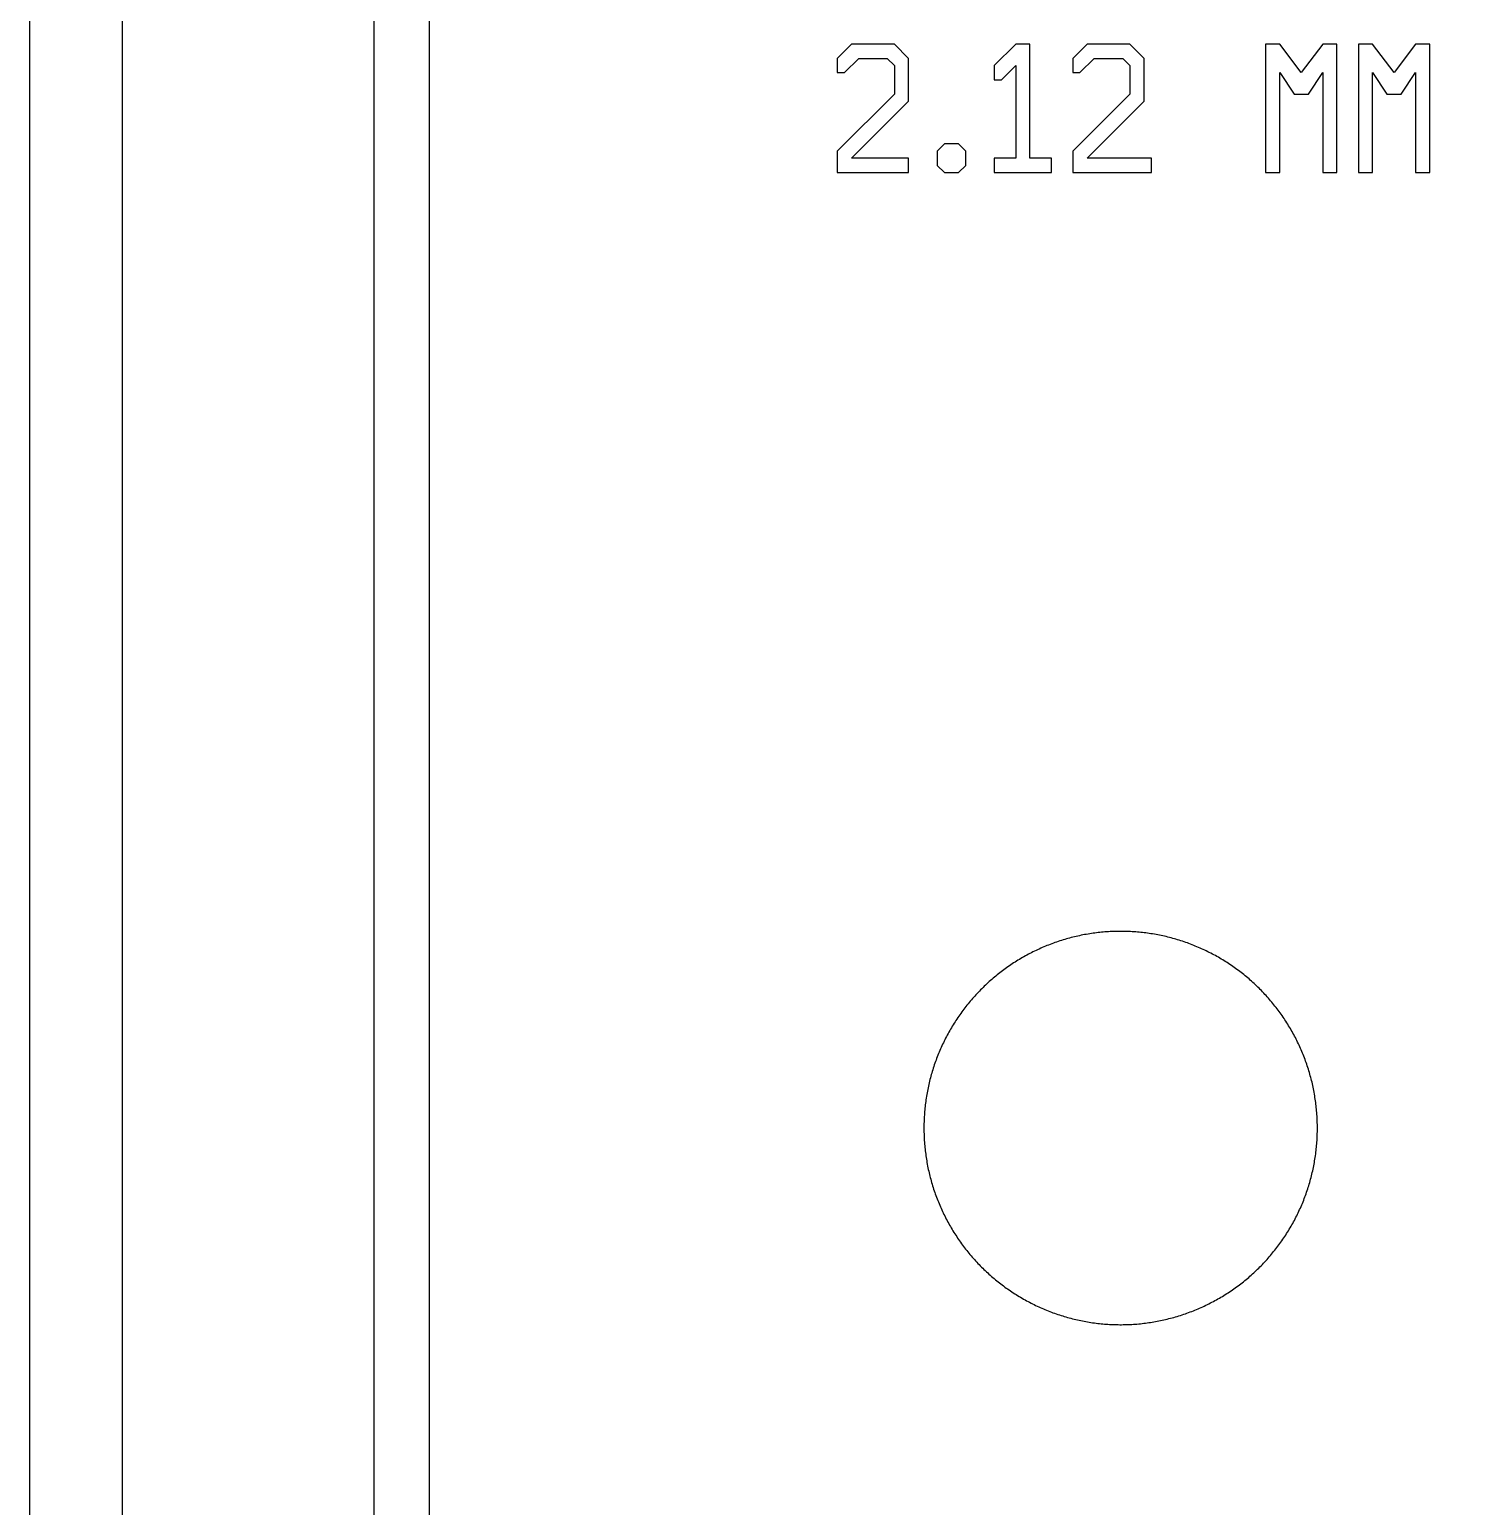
# Model space of a CAD drawing. Extents: x -1855 to 33145, y -17500 to 17500.
# Drawn here: x -1855 to 5903, y -9540 to -1580 of the extents above; entities that cross this region are included whole.
import ezdxf

# ---------------------------------------------------------------- set-up
doc = ezdxf.new("R2010")
doc.units = 0
doc.layers.add('Layer1', color=18, linetype='CONTINUOUS')

# ---------------------------------------------------------------- blocks, each defined once
blk = doc.blocks.new('cell1')
at = {"layer": 'Layer1'}
for points in [[(300, 14850), (0, 14850), (0, -14850), (300, -14850), (300, 14850)], [(5083.75, -7500), (5083.71, -7490.791), (5083.59, -7481.584), (5083.39, -7472.377), (5083.11, -7463.173), (5082.75, -7453.971), (5082.31, -7444.773), (5081.791, -7435.579), (5081.191, -7426.39), (5080.512, -7417.206), (5079.753, -7408.029), (5078.914, -7398.858), (5077.995, -7389.696), (5076.997, -7380.541), (5075.92, -7371.396), (5074.763, -7362.26), (5073.526, -7353.135), (5072.211, -7344.021), (5070.816, -7334.918), (5069.343, -7325.828), (5067.79, -7316.751), (5066.159, -7307.688), (5064.449, -7298.64), (5062.66, -7289.606), (5060.793, -7280.589), (5058.848, -7271.588), (5056.825, -7262.605), (5054.723, -7253.639), (5052.544, -7244.692), (5050.288, -7235.764), (5047.953, -7226.856), (5045.542, -7217.969), (5043.053, -7209.103), (5040.487, -7200.259), (5037.845, -7191.437), (5035.126, -7182.639), (5032.331, -7173.865), (5029.46, -7165.115), (5026.513, -7156.391), (5023.49, -7147.693), (5020.391, -7139.021), (5017.218, -7130.376), (5013.969, -7121.76), (5010.646, -7113.171), (5007.248, -7104.613), (5003.776, -7096.083), (5000.23, -7087.585), (4996.611, -7079.117), (4992.918, -7070.682), (4989.151, -7062.278), (4985.312, -7053.908), (4981.401, -7045.572), (4977.417, -7037.269), (4973.361, -7029.002), (4969.233, -7020.77), (4965.034, -7012.574), (4960.764, -7004.416), (4956.424, -6996.294), (4952.013, -6988.211), (4947.532, -6980.166), (4942.981, -6972.16), (4938.361, -6964.195), (4933.671, -6956.269), (4928.913, -6948.385), (4924.087, -6940.542), (4919.193, -6932.742), (4914.231, -6924.984), (4909.202, -6917.27), (4904.107, -6909.6), (4898.944, -6901.974), (4893.716, -6894.394), (4888.422, -6886.859), (4883.063, -6879.37), (4877.639, -6871.928), (4872.15, -6864.534), (4866.598, -6857.188), (4860.982, -6849.89), (4855.302, -6842.641), (4849.56, -6835.442), (4843.756, -6828.293), (4837.89, -6821.195), (4831.962, -6814.147), (4825.973, -6807.152), (4819.924, -6800.209), (4813.814, -6793.319), (4807.645, -6786.482), (4801.417, -6779.699), (4795.13, -6772.97), (4788.785, -6766.296), (4782.383, -6759.678), (4775.923, -6753.115), (4769.406, -6746.609), (4762.833, -6740.16), (4756.204, -6733.768), (4749.52, -6727.434), (4742.781, -6721.158), (4735.987, -6714.941), (4729.14, -6708.783), (4722.24, -6702.685), (4715.287, -6696.647), (4708.282, -6690.67), (4701.225, -6684.753), (4694.118, -6678.899), (4686.959, -6673.106), (4679.751, -6667.376), (4672.493, -6661.708), (4665.186, -6656.104), (4657.83, -6650.563), (4650.427, -6645.087), (4642.976, -6639.675), (4635.479, -6634.328), (4627.935, -6629.047), (4620.346, -6623.831), (4612.712, -6618.681), (4605.034, -6613.598), (4597.311, -6608.581), (4589.546, -6603.632), (4581.737, -6598.751), (4573.887, -6593.937), (4565.995, -6589.192), (4558.062, -6584.516), (4550.088, -6579.909), (4542.075, -6575.371), (4534.023, -6570.903), (4525.933, -6566.505), (4517.804, -6562.178), (4509.638, -6557.921), (4501.436, -6553.736), (4493.197, -6549.622), (4484.923, -6545.579), (4476.615, -6541.609), (4468.272, -6537.711), (4459.895, -6533.885), (4451.486, -6530.133), (4443.044, -6526.454), (4434.571, -6522.848), (4426.066, -6519.316), (4417.531, -6515.858), (4408.967, -6512.474), (4400.374, -6509.165), (4391.752, -6505.93), (4383.102, -6502.771), (4374.425, -6499.687), (4365.722, -6496.678), (4356.993, -6493.745), (4348.238, -6490.888), (4339.46, -6488.107), (4330.657, -6485.403), (4321.831, -6482.775), (4312.983, -6480.223), (4304.113, -6477.749), (4295.222, -6475.352), (4286.31, -6473.033), (4277.379, -6470.79), (4268.428, -6468.626), (4259.459, -6466.539), (4250.472, -6464.53), (4241.468, -6462.6), (4232.447, -6460.748), (4223.411, -6458.974), (4214.36, -6457.279), (4205.294, -6455.662), (4196.215, -6454.124), (4187.122, -6452.666), (4178.018, -6451.286), (4168.901, -6449.985), (4159.774, -6448.764), (4150.636, -6447.622), (4141.489, -6446.559), (4132.333, -6445.576), (4123.169, -6444.673), (4113.997, -6443.849), (4104.819, -6443.105), (4095.634, -6442.44), (4086.444, -6441.856), (4077.249, -6441.351), (4068.05, -6440.926), (4058.848, -6440.581), (4049.643, -6440.316), (4040.436, -6440.131), (4031.228, -6440.026), (4022.02, -6440.001), (4012.811, -6440.056), (4003.603, -6440.191), (3994.397, -6440.406), (3985.193, -6440.701), (3975.992, -6441.076), (3966.795, -6441.531), (3957.602, -6442.066), (3948.414, -6442.681), (3939.231, -6443.375), (3930.055, -6444.149), (3920.886, -6445.003), (3911.725, -6445.936), (3902.572, -6446.949), (3893.428, -6448.042), (3884.295, -6449.214), (3875.171, -6450.465), (3866.059, -6451.795), (3856.959, -6453.205), (3847.872, -6454.693), (3838.797, -6456.26), (3829.737, -6457.906), (3820.691, -6459.631), (3811.661, -6461.435), (3802.646, -6463.316), (3793.649, -6465.276), (3784.668, -6467.314), (3775.706, -6469.43), (3766.763, -6471.624), (3757.838, -6473.895), (3748.934, -6476.244), (3740.051, -6478.67), (3731.189, -6481.173), (3722.349, -6483.753), (3713.532, -6486.41), (3704.738, -6489.143), (3695.969, -6491.953), (3687.224, -6494.838), (3678.504, -6497.8), (3669.811, -6500.837), (3661.144, -6503.949), (3652.505, -6507.137), (3643.894, -6510.4), (3635.311, -6513.737), (3626.758, -6517.149), (3618.234, -6520.634), (3609.741, -6524.194), (3601.28, -6527.828), (3592.85, -6531.535), (3584.453, -6535.314), (3576.089, -6539.167), (3567.759, -6543.092), (3559.463, -6547.09), (3551.202, -6551.159), (3542.977, -6555.3), (3534.789, -6559.513), (3526.637, -6563.796), (3518.522, -6568.15), (3510.446, -6572.574), (3502.409, -6577.068), (3494.41, -6581.632), (3486.452, -6586.265), (3478.535, -6590.967), (3470.658, -6595.738), (3462.823, -6600.577), (3455.031, -6605.484), (3447.281, -6610.459), (3439.575, -6615.5), (3431.913, -6620.608), (3424.296, -6625.783), (3416.724, -6631.024), (3409.198, -6636.33), (3401.718, -6641.701), (3394.285, -6647.138), (3386.9, -6652.638), (3379.563, -6658.203), (3372.274, -6663.831), (3365.035, -6669.522), (3357.845, -6675.276), (3350.705, -6681.092), (3343.616, -6686.97), (3336.579, -6692.909), (3329.594, -6698.909), (3322.66, -6704.97), (3315.78, -6711.09), (3308.953, -6717.27), (3302.18, -6723.51), (3295.462, -6729.807), (3288.799, -6736.163), (3282.191, -6742.577), (3275.639, -6749.048), (3269.143, -6755.575), (3262.704, -6762.159), (3256.323, -6768.798), (3250, -6775.493), (3243.735, -6782.242), (3237.529, -6789.045), (3231.383, -6795.902), (3225.296, -6802.812), (3219.269, -6809.775), (3213.303, -6816.79), (3207.399, -6823.856), (3201.556, -6830.974), (3195.774, -6838.142), (3190.056, -6845.359), (3184.4, -6852.627), (3178.808, -6859.943), (3173.28, -6867.307), (3167.815, -6874.72), (3162.415, -6882.179), (3157.081, -6889.685), (3151.811, -6897.237), (3146.608, -6904.835), (3141.471, -6912.477), (3136.4, -6920.164), (3131.396, -6927.895), (3126.46, -6935.668), (3121.591, -6943.485), (3116.79, -6951.343), (3112.058, -6959.243), (3107.395, -6967.183), (3102.801, -6975.164), (3098.276, -6983.185), (3093.821, -6991.244), (3089.437, -6999.342), (3085.123, -7007.477), (3080.879, -7015.65), (3076.707, -7023.86), (3072.606, -7032.105), (3068.578, -7040.385), (3064.621, -7048.701), (3060.736, -7057.05), (3056.925, -7065.433), (3053.186, -7073.848), (3049.52, -7082.296), (3045.928, -7090.775), (3042.41, -7099.285), (3038.966, -7107.826), (3035.596, -7116.396), (3032.301, -7124.994), (3029.081, -7133.622), (3025.935, -7142.277), (3022.865, -7150.958), (3019.871, -7159.667), (3016.952, -7168.4), (3014.11, -7177.159), (3011.343, -7185.943), (3008.653, -7194.75), (3006.039, -7203.58), (3003.503, -7212.432), (3001.043, -7221.306), (2998.66, -7230.201), (2996.355, -7239.117), (2994.128, -7248.052), (2991.978, -7257.006), (2989.906, -7265.979), (2987.912, -7274.969), (2985.996, -7283.976), (2984.158, -7292.999), (2982.399, -7302.039), (2980.719, -7311.093), (2979.117, -7320.161), (2977.594, -7329.243), (2976.15, -7338.338), (2974.785, -7347.444), (2973.5, -7356.563), (2972.293, -7365.692), (2971.166, -7374.832), (2970.118, -7383.981), (2969.15, -7393.138), (2968.262, -7402.304), (2967.453, -7411.477), (2966.724, -7420.657), (2966.074, -7429.842), (2965.505, -7439.034), (2965.015, -7448.229), (2964.605, -7457.429), (2964.275, -7466.631), (2964.025, -7475.837), (2963.856, -7485.044), (2963.766, -7494.252), (2963.756, -7503.461), (2963.826, -7512.669), (2963.976, -7521.877), (2964.206, -7531.082), (2964.516, -7540.286), (2964.906, -7549.486), (2965.376, -7558.683), (2965.925, -7567.875), (2966.555, -7577.062), (2967.264, -7586.244), (2968.053, -7595.418), (2968.922, -7604.586), (2969.871, -7613.746), (2970.898, -7622.897), (2972.006, -7632.039), (2973.193, -7641.171), (2974.459, -7650.292), (2975.804, -7659.402), (2977.228, -7668.5), (2978.731, -7677.585), (2980.314, -7686.656), (2981.975, -7695.714), (2983.714, -7704.757), (2985.532, -7713.784), (2987.429, -7722.796), (2989.403, -7731.79), (2991.456, -7740.767), (2993.586, -7749.726), (2995.795, -7758.666), (2998.081, -7767.586), (3000.444, -7776.486), (3002.885, -7785.366), (3005.402, -7794.224), (3007.997, -7803.059), (3010.668, -7811.872), (3013.415, -7820.661), (3016.239, -7829.426), (3019.139, -7838.167), (3022.115, -7846.881), (3025.166, -7855.57), (3028.293, -7864.231), (3031.494, -7872.865), (3034.771, -7881.471), (3038.122, -7890.049), (3041.548, -7898.596), (3045.048, -7907.114), (3048.621, -7915.601), (3052.269, -7924.057), (3055.989, -7932.48), (3059.783, -7940.871), (3063.649, -7949.229), (3067.588, -7957.553), (3071.599, -7965.842), (3075.682, -7974.096), (3079.836, -7982.314), (3084.062, -7990.496), (3088.359, -7998.641), (3092.726, -8006.748), (3097.163, -8014.817), (3101.67, -8022.847), (3106.247, -8030.838), (3110.894, -8038.789), (3115.609, -8046.699), (3120.392, -8054.567), (3125.244, -8062.394), (3130.164, -8070.179), (3135.151, -8077.92), (3140.205, -8085.618), (3145.326, -8093.271), (3150.513, -8100.88), (3155.766, -8108.444), (3161.084, -8115.961), (3166.468, -8123.432), (3171.916, -8130.856), (3177.429, -8138.232), (3183.005, -8145.561), (3188.645, -8152.84), (3194.348, -8160.07), (3200.114, -8167.251), (3205.942, -8174.381), (3211.831, -8181.46), (3217.782, -8188.488), (3223.793, -8195.463), (3229.865, -8202.387), (3235.997, -8209.257), (3242.188, -8216.074), (3248.439, -8222.836), (3254.747, -8229.544), (3261.114, -8236.197), (3267.539, -8242.795), (3274.02, -8249.336), (3280.558, -8255.821), (3287.152, -8262.249), (3293.802, -8268.619), (3300.507, -8274.932), (3307.266, -8281.185), (3314.079, -8287.38), (3320.947, -8293.516), (3327.867, -8299.591), (3334.839, -8305.607), (3341.864, -8311.561), (3348.94, -8317.454), (3356.067, -8323.286), (3363.244, -8329.055), (3370.471, -8334.762), (3377.748, -8340.405), (3385.073, -8345.986), (3392.447, -8351.502), (3399.868, -8356.954), (3407.336, -8362.342), (3414.851, -8367.664), (3422.411, -8372.921), (3430.017, -8378.112), (3437.668, -8383.237), (3445.363, -8388.295), (3453.102, -8393.287), (3460.884, -8398.21), (3468.708, -8403.066), (3476.574, -8407.854), (3484.482, -8412.573), (3492.43, -8417.224), (3500.418, -8421.805), (3508.446, -8426.316), (3516.513, -8430.758), (3524.618, -8435.129), (3532.76, -8439.43), (3540.94, -8443.66), (3549.156, -8447.819), (3557.408, -8451.906), (3565.695, -8455.921), (3574.017, -8459.865), (3582.373, -8463.735), (3590.762, -8467.533), (3599.183, -8471.258), (3607.637, -8474.91), (3616.122, -8478.488), (3624.638, -8481.993), (3633.184, -8485.423), (3641.759, -8488.779), (3650.363, -8492.06), (3658.996, -8495.266), (3667.656, -8498.397), (3676.343, -8501.453), (3685.056, -8504.433), (3693.794, -8507.338), (3702.558, -8510.166), (3711.346, -8512.918), (3720.157, -8515.594), (3728.991, -8518.193), (3737.848, -8520.715), (3746.726, -8523.161), (3755.625, -8525.529), (3764.544, -8527.819), (3773.483, -8530.032), (3782.441, -8532.168), (3791.417, -8534.225), (3800.41, -8536.204), (3809.42, -8538.105), (3818.447, -8539.928), (3827.489, -8541.672), (3836.546, -8543.338), (3845.616, -8544.925), (3854.701, -8546.433), (3863.798, -8547.862), (3872.907, -8549.212), (3882.028, -8550.483), (3891.159, -8551.675), (3900.3, -8552.787), (3909.451, -8553.82), (3918.61, -8554.773), (3927.777, -8555.646), (3936.951, -8556.44), (3946.132, -8557.154), (3955.319, -8557.789), (3964.511, -8558.343), (3973.708, -8558.818), (3982.908, -8559.213), (3992.111, -8559.528), (4001.317, -8559.763), (4010.524, -8559.917), (4019.732, -8559.992), (4028.941, -8559.987), (4038.149, -8559.902), (4047.357, -8559.737), (4056.562, -8559.492), (4065.765, -8559.167), (4074.965, -8558.762), (4084.161, -8558.277), (4093.352, -8557.712), (4102.538, -8557.068), (4111.718, -8556.344), (4120.892, -8555.539), (4130.058, -8554.656), (4139.216, -8553.692), (4148.365, -8552.65), (4157.505, -8551.527), (4166.635, -8550.326), (4175.754, -8549.045), (4184.862, -8547.685), (4193.958, -8546.245), (4203.04, -8544.727), (4212.109, -8543.13), (4221.164, -8541.455), (4230.204, -8539.7), (4239.229, -8537.867), (4248.237, -8535.956), (4257.228, -8533.967), (4266.202, -8531.9), (4275.157, -8529.755), (4284.094, -8527.532), (4293.01, -8525.231), (4301.907, -8522.853), (4310.782, -8520.398), (4319.636, -8517.866), (4328.467, -8515.257), (4337.275, -8512.572), (4346.06, -8509.81), (4354.821, -8506.972), (4363.556, -8504.058), (4372.266, -8501.068), (4380.949, -8498.002), (4389.606, -8494.862), (4398.235, -8491.646), (4406.835, -8488.355), (4415.407, -8484.99), (4423.949, -8481.55), (4432.461, -8478.036), (4440.942, -8474.449), (4449.392, -8470.788), (4457.809, -8467.053), (4466.194, -8463.246), (4474.545, -8459.366), (4482.863, -8455.414), (4491.146, -8451.389), (4499.393, -8447.293), (4507.604, -8443.125), (4515.779, -8438.886), (4523.917, -8434.576), (4532.017, -8430.196), (4540.079, -8425.745), (4548.102, -8421.225), (4556.085, -8416.635), (4564.028, -8411.976), (4571.93, -8407.248), (4579.791, -8402.451), (4587.61, -8397.587), (4595.387, -8392.654), (4603.12, -8387.655), (4610.809, -8382.588), (4618.454, -8377.455), (4626.055, -8372.255), (4633.61, -8366.99), (4641.118, -8361.659), (4648.581, -8356.263), (4655.996, -8350.803), (4663.363, -8345.278), (4670.682, -8339.69), (4677.952, -8334.038), (4685.173, -8328.323), (4692.344, -8322.546), (4699.465, -8316.706), (4706.534, -8310.805), (4713.552, -8304.843), (4720.518, -8298.82), (4727.432, -8292.737), (4734.292, -8286.594), (4741.098, -8280.392), (4747.851, -8274.13), (4754.549, -8267.811), (4761.191, -8261.433), (4767.778, -8254.998), (4774.309, -8248.506), (4780.783, -8241.957), (4787.2, -8235.353), (4793.56, -8228.692), (4799.861, -8221.977), (4806.104, -8215.208), (4812.288, -8208.384), (4818.412, -8201.507), (4824.476, -8194.577), (4830.48, -8187.595), (4836.423, -8180.561), (4842.305, -8173.475), (4848.124, -8166.338), (4853.882, -8159.152), (4859.577, -8151.915), (4865.209, -8144.629), (4870.777, -8137.295), (4876.282, -8129.913), (4881.722, -8122.483), (4887.097, -8115.006), (4892.407, -8107.482), (4897.652, -8099.913), (4902.831, -8092.298), (4907.943, -8084.639), (4912.988, -8076.936), (4917.967, -8069.189), (4922.878, -8061.399), (4927.721, -8053.567), (4932.496, -8045.693), (4937.202, -8037.778), (4941.84, -8029.822), (4946.408, -8021.826), (4950.906, -8013.791), (4955.335, -8005.717), (4959.693, -7997.605), (4963.98, -7989.455), (4968.197, -7981.269), (4972.342, -7973.046), (4976.416, -7964.787), (4980.418, -7956.494), (4984.348, -7948.166), (4988.205, -7939.804), (4991.989, -7931.408), (4995.7, -7922.981), (4999.338, -7914.521), (5002.902, -7906.03), (5006.393, -7897.509), (5009.809, -7888.957), (5013.151, -7880.376), (5016.418, -7871.767), (5019.61, -7863.129), (5022.727, -7854.464), (5025.769, -7845.772), (5028.735, -7837.054), (5031.625, -7828.311), (5034.439, -7819.543), (5037.177, -7810.75), (5039.838, -7801.935), (5042.423, -7793.096), (5044.931, -7784.235), (5047.361, -7775.353), (5049.715, -7766.451), (5051.991, -7757.528), (5054.189, -7748.585), (5056.31, -7739.624), (5058.353, -7730.645), (5060.317, -7721.648), (5062.204, -7712.635), (5064.012, -7703.605), (5065.741, -7694.561), (5067.392, -7685.501), (5068.964, -7676.428), (5070.458, -7667.341), (5071.872, -7658.241), (5073.207, -7649.13), (5074.463, -7640.007), (5075.64, -7630.874), (5076.737, -7621.731), (5077.755, -7612.579), (5078.693, -7603.418), (5079.552, -7594.25), (5080.331, -7585.074), (5081.03, -7575.892), (5081.649, -7566.704), (5082.189, -7557.511), (5082.648, -7548.314), (5083.028, -7539.113), (5083.328, -7529.909), (5083.548, -7520.703), (5083.688, -7511.496), (5083.748, -7502.287), (5083.75, -7500)]]:
    blk.add_lwpolyline(points, close=True, dxfattribs=at)
blk = doc.blocks.new('80')
at = {"layer": 'Layer1'}
for points in [[(2467.846, -2057.769), (2467.846, -2173.154), (2852.462, -2173.154), (2852.462, -2096.231), (2544.769, -2096.231), (2852.462, -1788.538), (2852.462, -1557.769), (2775.539, -1480.846), (2544.769, -1480.846), (2467.846, -1557.769), (2467.846, -1634.692), (2506.308, -1634.692), (2583.231, -1557.769), (2737.077, -1557.769), (2775.539, -1596.231), (2775.539, -1750.077), (2467.846, -2057.769)], [(3314, -2096.231), (3314, -2173.154), (3621.693, -2173.154), (3621.693, -2096.231), (3506.308, -2096.231), (3506.308, -1480.846), (3429.385, -1480.846), (3314, -1596.231), (3314, -1673.154), (3352.462, -1673.154), (3429.385, -1596.231), (3429.385, -2096.231), (3314, -2096.231)], [(3737.077, -2057.769), (3737.077, -2173.154), (4160.154, -2173.154), (4160.154, -2096.231), (3814, -2096.231), (4121.693, -1788.538), (4121.693, -1557.769), (4044.769, -1480.846), (3814, -1480.846), (3737.077, -1557.769), (3737.077, -1634.692), (3775.539, -1634.692), (3852.462, -1557.769), (4006.308, -1557.769), (4044.769, -1596.231), (4044.769, -1750.077), (3737.077, -2057.769)], [(4852.462, -2173.154), (4852.462, -1634.692), (4929.385, -1750.077), (5006.308, -1750.077), (5083.231, -1634.692), (5083.231, -2173.154), (5160.154, -2173.154), (5160.154, -1480.846), (5083.231, -1480.846), (4967.846, -1634.692), (4852.462, -1480.846), (4775.539, -1480.846), (4775.539, -2173.154), (4852.462, -2173.154)], [(5352.462, -2173.154), (5352.462, -1634.692), (5429.385, -1750.077), (5506.308, -1750.077), (5583.231, -1634.692), (5583.231, -2173.154), (5660.154, -2173.154), (5660.154, -1480.846), (5583.231, -1480.846), (5467.846, -1634.692), (5352.462, -1480.846), (5275.539, -1480.846), (5275.539, -2173.154), (5352.462, -2173.154)], [(3006.308, -2134.692), (3044.769, -2173.154), (3121.693, -2173.154), (3160.154, -2134.692), (3160.154, -2057.769), (3121.693, -2019.308), (3044.769, -2019.308), (3006.308, -2057.769), (3006.308, -2134.692)]]:
    blk.add_lwpolyline(points, close=True, dxfattribs=at)

msp = doc.modelspace()

# ---------------------------------------------------------------- linework, layer by layer
at = {"layer": 'Layer1'}
for points in [[(33145, 17500), (-1355, 17500), (-1355, 17000), (32645, 17000), (32645, -17000), (-1355, -17000), (-1355, 17500), (-1855, 17500), (-1855, -17500), (33145, -17500), (33145, 17500)], [(-1855, -17500), (-1355, -17500), (-1355, 17000), (32645, 17000), (32645, -17000), (-1355, -17000), (-1355, -17500), (33145, -17500), (33145, 17500), (-1855, 17500), (-1855, -17500)], [(2804.539, -1657.846), (2573.769, -1657.846), (2496.846, -1734.769), (2496.846, -1811.692), (2535.308, -1811.692), (2612.231, -1734.769), (2766.077, -1734.769), (2804.539, -1773.231), (2804.539, -1927.077), (2496.846, -2234.769), (2496.846, -2350.154), (2881.462, -2350.154), (2881.462, -2273.231), (2573.769, -2273.231), (2881.462, -1965.538), (2881.462, -1734.769), (2804.539, -1657.846)], [(3535.308, -1657.846), (3458.385, -1657.846), (3343, -1773.231), (3343, -1850.154), (3381.462, -1850.154), (3458.385, -1773.231), (3458.385, -2273.231), (3343, -2273.231), (3343, -2350.154), (3650.693, -2350.154), (3650.693, -2273.231), (3535.308, -2273.231), (3535.308, -1657.846)], [(4073.769, -1657.846), (3843, -1657.846), (3766.077, -1734.769), (3766.077, -1811.692), (3804.539, -1811.692), (3881.462, -1734.769), (4035.308, -1734.769), (4073.769, -1773.231), (4073.769, -1927.077), (3766.077, -2234.769), (3766.077, -2350.154), (4189.154, -2350.154), (4189.154, -2273.231), (3843, -2273.231), (4150.693, -1965.538), (4150.693, -1734.769), (4073.769, -1657.846)], [(5189.154, -1657.846), (5112.231, -1657.846), (4996.846, -1811.692), (4881.462, -1657.846), (4804.539, -1657.846), (4804.539, -2350.154), (4881.462, -2350.154), (4881.462, -1811.692), (4958.385, -1927.077), (5035.308, -1927.077), (5112.231, -1811.692), (5112.231, -2350.154), (5189.154, -2350.154), (5189.154, -1657.846)], [(5689.154, -1657.846), (5612.231, -1657.846), (5496.846, -1811.692), (5381.462, -1657.846), (5304.539, -1657.846), (5304.539, -2350.154), (5381.462, -2350.154), (5381.462, -1811.692), (5458.385, -1927.077), (5535.308, -1927.077), (5612.231, -1811.692), (5612.231, -2350.154), (5689.154, -2350.154), (5689.154, -1657.846)], [(3150.693, -2196.308), (3073.769, -2196.308), (3035.308, -2234.769), (3035.308, -2311.692), (3073.769, -2350.154), (3150.693, -2350.154), (3189.154, -2311.692), (3189.154, -2234.769), (3150.693, -2196.308)], [(4022.02, -6440.001), (4012.811, -6440.056), (4003.603, -6440.191), (3994.397, -6440.406), (3985.193, -6440.701), (3975.992, -6441.076), (3966.795, -6441.531), (3957.602, -6442.066), (3948.414, -6442.681), (3939.231, -6443.375), (3930.055, -6444.149), (3920.886, -6445.003), (3911.725, -6445.936), (3902.572, -6446.949), (3893.428, -6448.042), (3884.295, -6449.214), (3875.171, -6450.465), (3866.059, -6451.795), (3856.959, -6453.205), (3847.872, -6454.693), (3838.797, -6456.26), (3829.737, -6457.906), (3820.691, -6459.631), (3811.661, -6461.435), (3802.646, -6463.316), (3793.649, -6465.276), (3784.668, -6467.314), (3775.706, -6469.43), (3766.763, -6471.624), (3757.838, -6473.895), (3748.934, -6476.244), (3740.051, -6478.67), (3731.189, -6481.173), (3722.349, -6483.753), (3713.532, -6486.41), (3704.738, -6489.143), (3695.969, -6491.953), (3687.224, -6494.838), (3678.504, -6497.8), (3669.811, -6500.837), (3661.144, -6503.949), (3652.505, -6507.137), (3643.894, -6510.4), (3635.311, -6513.737), (3626.758, -6517.149), (3618.234, -6520.634), (3609.741, -6524.194), (3601.28, -6527.828), (3592.85, -6531.535), (3584.453, -6535.314), (3576.089, -6539.167), (3567.759, -6543.092), (3559.463, -6547.09), (3551.202, -6551.159), (3542.977, -6555.3), (3534.789, -6559.513), (3526.637, -6563.796), (3518.522, -6568.15), (3510.446, -6572.574), (3502.409, -6577.068), (3494.41, -6581.632), (3486.452, -6586.265), (3478.535, -6590.967), (3470.658, -6595.738), (3462.823, -6600.577), (3455.031, -6605.484), (3447.281, -6610.459), (3439.575, -6615.5), (3431.913, -6620.608), (3424.296, -6625.783), (3416.724, -6631.024), (3409.198, -6636.33), (3401.718, -6641.701), (3394.285, -6647.138), (3386.9, -6652.638), (3379.563, -6658.203), (3372.274, -6663.831), (3365.035, -6669.522), (3357.845, -6675.276), (3350.705, -6681.092), (3343.616, -6686.97), (3336.579, -6692.909), (3329.594, -6698.909), (3322.66, -6704.97), (3315.78, -6711.09), (3308.953, -6717.27), (3302.18, -6723.51), (3295.462, -6729.807), (3288.799, -6736.163), (3282.191, -6742.577), (3275.639, -6749.048), (3269.143, -6755.575), (3262.704, -6762.159), (3256.323, -6768.798), (3250, -6775.493), (3243.735, -6782.242), (3237.529, -6789.045), (3231.383, -6795.902), (3225.296, -6802.812), (3219.269, -6809.775), (3213.303, -6816.79), (3207.399, -6823.856), (3201.556, -6830.974), (3195.774, -6838.142), (3190.056, -6845.359), (3184.4, -6852.627), (3178.808, -6859.943), (3173.28, -6867.307), (3167.815, -6874.72), (3162.415, -6882.179), (3157.081, -6889.685), (3151.811, -6897.237), (3146.608, -6904.835), (3141.471, -6912.477), (3136.4, -6920.164), (3131.396, -6927.895), (3126.46, -6935.668), (3121.591, -6943.485), (3116.79, -6951.343), (3112.058, -6959.243), (3107.395, -6967.183), (3102.801, -6975.164), (3098.276, -6983.185), (3093.821, -6991.244), (3089.437, -6999.342), (3085.123, -7007.477), (3080.879, -7015.65), (3076.707, -7023.86), (3072.606, -7032.105), (3068.578, -7040.385), (3064.621, -7048.701), (3060.736, -7057.05), (3056.925, -7065.433), (3053.186, -7073.848), (3049.52, -7082.296), (3045.928, -7090.775), (3042.41, -7099.285), (3038.966, -7107.826), (3035.596, -7116.396), (3032.301, -7124.994), (3029.081, -7133.622), (3025.935, -7142.277), (3022.865, -7150.958), (3019.871, -7159.667), (3016.952, -7168.4), (3014.11, -7177.159), (3011.343, -7185.943), (3008.653, -7194.75), (3006.039, -7203.58), (3003.503, -7212.432), (3001.043, -7221.306), (2998.66, -7230.201), (2996.355, -7239.117), (2994.128, -7248.052), (2991.978, -7257.006), (2989.906, -7265.979), (2987.912, -7274.969), (2985.996, -7283.976), (2984.158, -7292.999), (2982.399, -7302.039), (2980.719, -7311.093), (2979.117, -7320.161), (2977.594, -7329.243), (2976.15, -7338.338), (2974.785, -7347.444), (2973.5, -7356.563), (2972.293, -7365.692), (2971.166, -7374.832), (2970.118, -7383.981), (2969.15, -7393.138), (2968.262, -7402.304), (2967.453, -7411.477), (2966.724, -7420.657), (2966.074, -7429.842), (2965.505, -7439.034), (2965.015, -7448.229), (2964.605, -7457.429), (2964.275, -7466.631), (2964.025, -7475.837), (2963.856, -7485.044), (2963.766, -7494.252), (2963.756, -7503.461), (2963.826, -7512.669), (2963.976, -7521.877), (2964.206, -7531.082), (2964.516, -7540.286), (2964.906, -7549.486), (2965.376, -7558.683), (2965.925, -7567.875), (2966.555, -7577.062), (2967.264, -7586.244), (2968.053, -7595.418), (2968.922, -7604.586), (2969.871, -7613.746), (2970.898, -7622.897), (2972.006, -7632.039), (2973.193, -7641.171), (2974.459, -7650.292), (2975.804, -7659.402), (2977.228, -7668.5), (2978.731, -7677.585), (2980.314, -7686.656), (2981.975, -7695.714), (2983.714, -7704.757), (2985.532, -7713.784), (2987.429, -7722.796), (2989.403, -7731.79), (2991.456, -7740.767), (2993.586, -7749.726), (2995.795, -7758.666), (2998.081, -7767.586), (3000.444, -7776.486), (3002.885, -7785.366), (3005.402, -7794.224), (3007.997, -7803.059), (3010.668, -7811.872), (3013.415, -7820.661), (3016.239, -7829.426), (3019.139, -7838.167), (3022.115, -7846.881), (3025.166, -7855.57), (3028.293, -7864.231), (3031.494, -7872.865), (3034.771, -7881.471), (3038.122, -7890.049), (3041.548, -7898.596), (3045.048, -7907.114), (3048.621, -7915.601), (3052.269, -7924.057), (3055.989, -7932.48), (3059.783, -7940.871), (3063.649, -7949.229), (3067.588, -7957.553), (3071.599, -7965.842), (3075.682, -7974.096), (3079.836, -7982.314), (3084.062, -7990.496), (3088.359, -7998.641), (3092.726, -8006.748), (3097.163, -8014.817), (3101.67, -8022.847), (3106.247, -8030.838), (3110.894, -8038.789), (3115.609, -8046.699), (3120.392, -8054.567), (3125.244, -8062.394), (3130.164, -8070.179), (3135.151, -8077.92), (3140.205, -8085.618), (3145.326, -8093.271), (3150.513, -8100.88), (3155.766, -8108.444), (3161.084, -8115.961), (3166.468, -8123.432), (3171.916, -8130.856), (3177.429, -8138.232), (3183.005, -8145.561), (3188.645, -8152.84), (3194.348, -8160.07), (3200.114, -8167.251), (3205.942, -8174.381), (3211.831, -8181.46), (3217.782, -8188.488), (3223.793, -8195.463), (3229.865, -8202.387), (3235.997, -8209.257), (3242.188, -8216.074), (3248.439, -8222.836), (3254.747, -8229.544), (3261.114, -8236.197), (3267.539, -8242.795), (3274.02, -8249.336), (3280.558, -8255.821), (3287.152, -8262.249), (3293.802, -8268.619), (3300.507, -8274.932), (3307.266, -8281.185), (3314.079, -8287.38), (3320.947, -8293.516), (3327.867, -8299.591), (3334.839, -8305.607), (3341.864, -8311.561), (3348.94, -8317.454), (3356.067, -8323.286), (3363.244, -8329.055), (3370.471, -8334.762), (3377.748, -8340.405), (3385.073, -8345.986), (3392.447, -8351.502), (3399.868, -8356.954), (3407.336, -8362.342), (3414.851, -8367.664), (3422.411, -8372.921), (3430.017, -8378.112), (3437.668, -8383.237), (3445.363, -8388.295), (3453.102, -8393.287), (3460.884, -8398.21), (3468.708, -8403.066), (3476.574, -8407.854), (3484.482, -8412.573), (3492.43, -8417.224), (3500.418, -8421.805), (3508.446, -8426.316), (3516.513, -8430.758), (3524.618, -8435.129), (3532.76, -8439.43), (3540.94, -8443.66), (3549.156, -8447.819), (3557.408, -8451.906), (3565.695, -8455.921), (3574.017, -8459.865), (3582.373, -8463.735), (3590.762, -8467.533), (3599.183, -8471.258), (3607.637, -8474.91), (3616.122, -8478.488), (3624.638, -8481.993), (3633.184, -8485.423), (3641.759, -8488.779), (3650.363, -8492.06), (3658.996, -8495.266), (3667.656, -8498.397), (3676.343, -8501.453), (3685.056, -8504.433), (3693.794, -8507.338), (3702.558, -8510.166), (3711.346, -8512.918), (3720.157, -8515.594), (3728.991, -8518.193), (3737.848, -8520.715), (3746.726, -8523.161), (3755.625, -8525.529), (3764.544, -8527.819), (3773.483, -8530.032), (3782.441, -8532.168), (3791.417, -8534.225), (3800.41, -8536.204), (3809.42, -8538.105), (3818.447, -8539.928), (3827.489, -8541.672), (3836.546, -8543.338), (3845.616, -8544.925), (3854.701, -8546.433), (3863.798, -8547.862), (3872.907, -8549.212), (3882.028, -8550.483), (3891.159, -8551.675), (3900.3, -8552.787), (3909.451, -8553.82), (3918.61, -8554.773), (3927.777, -8555.646), (3936.951, -8556.44), (3946.132, -8557.154), (3955.319, -8557.789), (3964.511, -8558.343), (3973.708, -8558.818), (3982.908, -8559.213), (3992.111, -8559.528), (4001.317, -8559.763), (4010.524, -8559.917), (4019.732, -8559.992), (4028.941, -8559.987), (4038.149, -8559.902), (4047.357, -8559.737), (4056.562, -8559.492), (4065.765, -8559.167), (4074.965, -8558.762), (4084.161, -8558.277), (4093.352, -8557.712), (4102.538, -8557.068), (4111.718, -8556.344), (4120.892, -8555.539), (4130.058, -8554.656), (4139.216, -8553.692), (4148.365, -8552.65), (4157.505, -8551.527), (4166.635, -8550.326), (4175.754, -8549.045), (4184.862, -8547.685), (4193.958, -8546.245), (4203.04, -8544.727), (4212.109, -8543.13), (4221.164, -8541.455), (4230.204, -8539.7), (4239.229, -8537.867), (4248.237, -8535.956), (4257.228, -8533.967), (4266.202, -8531.9), (4275.157, -8529.755), (4284.094, -8527.532), (4293.01, -8525.231), (4301.907, -8522.853), (4310.782, -8520.398), (4319.636, -8517.866), (4328.467, -8515.257), (4337.275, -8512.572), (4346.06, -8509.81), (4354.821, -8506.972), (4363.556, -8504.058), (4372.266, -8501.068), (4380.949, -8498.002), (4389.606, -8494.862), (4398.235, -8491.646), (4406.835, -8488.355), (4415.407, -8484.99), (4423.949, -8481.55), (4432.461, -8478.036), (4440.942, -8474.449), (4449.392, -8470.788), (4457.809, -8467.053), (4466.194, -8463.246), (4474.545, -8459.366), (4482.863, -8455.414), (4491.146, -8451.389), (4499.393, -8447.293), (4507.604, -8443.125), (4515.779, -8438.886), (4523.917, -8434.576), (4532.017, -8430.196), (4540.079, -8425.745), (4548.102, -8421.225), (4556.085, -8416.635), (4564.028, -8411.976), (4571.93, -8407.248), (4579.791, -8402.451), (4587.61, -8397.587), (4595.387, -8392.654), (4603.12, -8387.655), (4610.809, -8382.588), (4618.454, -8377.455), (4626.055, -8372.255), (4633.61, -8366.99), (4641.118, -8361.659), (4648.581, -8356.263), (4655.996, -8350.803), (4663.363, -8345.278), (4670.682, -8339.69), (4677.952, -8334.038), (4685.173, -8328.323), (4692.344, -8322.546), (4699.465, -8316.706), (4706.534, -8310.805), (4713.552, -8304.843), (4720.518, -8298.82), (4727.432, -8292.737), (4734.292, -8286.594), (4741.098, -8280.392), (4747.851, -8274.13), (4754.549, -8267.811), (4761.191, -8261.433), (4767.778, -8254.998), (4774.309, -8248.506), (4780.783, -8241.957), (4787.2, -8235.353), (4793.56, -8228.692), (4799.861, -8221.977), (4806.104, -8215.208), (4812.288, -8208.384), (4818.412, -8201.507), (4824.476, -8194.577), (4830.48, -8187.595), (4836.423, -8180.561), (4842.305, -8173.475), (4848.124, -8166.338), (4853.882, -8159.152), (4859.577, -8151.915), (4865.209, -8144.629), (4870.777, -8137.295), (4876.282, -8129.913), (4881.722, -8122.483), (4887.097, -8115.006), (4892.407, -8107.482), (4897.652, -8099.913), (4902.831, -8092.298), (4907.943, -8084.639), (4912.988, -8076.936), (4917.967, -8069.189), (4922.878, -8061.399), (4927.721, -8053.567), (4932.496, -8045.693), (4937.202, -8037.778), (4941.84, -8029.822), (4946.408, -8021.826), (4950.906, -8013.791), (4955.335, -8005.717), (4959.693, -7997.605), (4963.98, -7989.455), (4968.197, -7981.269), (4972.342, -7973.046), (4976.416, -7964.787), (4980.418, -7956.494), (4984.348, -7948.166), (4988.205, -7939.804), (4991.989, -7931.408), (4995.7, -7922.981), (4999.338, -7914.521), (5002.902, -7906.03), (5006.393, -7897.509), (5009.809, -7888.957), (5013.151, -7880.376), (5016.418, -7871.767), (5019.61, -7863.129), (5022.727, -7854.464), (5025.769, -7845.772), (5028.735, -7837.054), (5031.625, -7828.311), (5034.439, -7819.543), (5037.177, -7810.75), (5039.838, -7801.935), (5042.423, -7793.096), (5044.931, -7784.235), (5047.361, -7775.353), (5049.715, -7766.451), (5051.991, -7757.528), (5054.189, -7748.585), (5056.31, -7739.624), (5058.353, -7730.645), (5060.317, -7721.648), (5062.204, -7712.635), (5064.012, -7703.605), (5065.741, -7694.561), (5067.392, -7685.501), (5068.964, -7676.428), (5070.458, -7667.341), (5071.872, -7658.241), (5073.207, -7649.13), (5074.463, -7640.007), (5075.64, -7630.874), (5076.737, -7621.731), (5077.755, -7612.579), (5078.693, -7603.418), (5079.552, -7594.25), (5080.331, -7585.074), (5081.03, -7575.892), (5081.649, -7566.704), (5082.189, -7557.511), (5082.648, -7548.314), (5083.028, -7539.113), (5083.328, -7529.909), (5083.548, -7520.703), (5083.688, -7511.496), (5083.748, -7502.287), (5083.75, -7500), (5083.71, -7490.791), (5083.59, -7481.584), (5083.39, -7472.377), (5083.11, -7463.173), (5082.75, -7453.971), (5082.31, -7444.773), (5081.791, -7435.579), (5081.191, -7426.39), (5080.512, -7417.206), (5079.753, -7408.029), (5078.914, -7398.858), (5077.995, -7389.696), (5076.997, -7380.541), (5075.92, -7371.396), (5074.763, -7362.26), (5073.526, -7353.135), (5072.211, -7344.021), (5070.816, -7334.918), (5069.343, -7325.828), (5067.79, -7316.751), (5066.159, -7307.688), (5064.449, -7298.64), (5062.66, -7289.606), (5060.793, -7280.589), (5058.848, -7271.588), (5056.825, -7262.605), (5054.723, -7253.639), (5052.544, -7244.692), (5050.288, -7235.764), (5047.953, -7226.856), (5045.542, -7217.969), (5043.053, -7209.103), (5040.487, -7200.259), (5037.845, -7191.437), (5035.126, -7182.639), (5032.331, -7173.865), (5029.46, -7165.115), (5026.513, -7156.391), (5023.49, -7147.693), (5020.391, -7139.021), (5017.218, -7130.376), (5013.969, -7121.76), (5010.646, -7113.171), (5007.248, -7104.613), (5003.776, -7096.083), (5000.23, -7087.585), (4996.611, -7079.117), (4992.918, -7070.682), (4989.151, -7062.278), (4985.312, -7053.908), (4981.401, -7045.572), (4977.417, -7037.269), (4973.361, -7029.002), (4969.233, -7020.77), (4965.034, -7012.574), (4960.764, -7004.416), (4956.424, -6996.294), (4952.013, -6988.211), (4947.532, -6980.166), (4942.981, -6972.16), (4938.361, -6964.195), (4933.671, -6956.269), (4928.913, -6948.385), (4924.087, -6940.542), (4919.193, -6932.742), (4914.231, -6924.984), (4909.202, -6917.27), (4904.107, -6909.6), (4898.944, -6901.974), (4893.716, -6894.394), (4888.422, -6886.859), (4883.063, -6879.37), (4877.639, -6871.928), (4872.15, -6864.534), (4866.598, -6857.188), (4860.982, -6849.89), (4855.302, -6842.641), (4849.56, -6835.442), (4843.756, -6828.293), (4837.89, -6821.195), (4831.962, -6814.147), (4825.973, -6807.152), (4819.924, -6800.209), (4813.814, -6793.319), (4807.645, -6786.482), (4801.417, -6779.699), (4795.13, -6772.97), (4788.785, -6766.296), (4782.383, -6759.678), (4775.923, -6753.115), (4769.406, -6746.609), (4762.833, -6740.16), (4756.204, -6733.768), (4749.52, -6727.434), (4742.781, -6721.158), (4735.987, -6714.941), (4729.14, -6708.783), (4722.24, -6702.685), (4715.287, -6696.647), (4708.282, -6690.67), (4701.225, -6684.753), (4694.118, -6678.899), (4686.959, -6673.106), (4679.751, -6667.376), (4672.493, -6661.708), (4665.186, -6656.104), (4657.83, -6650.563), (4650.427, -6645.087), (4642.976, -6639.675), (4635.479, -6634.328), (4627.935, -6629.047), (4620.346, -6623.831), (4612.712, -6618.681), (4605.034, -6613.598), (4597.311, -6608.581), (4589.546, -6603.632), (4581.737, -6598.751), (4573.887, -6593.937), (4565.995, -6589.192), (4558.062, -6584.516), (4550.088, -6579.909), (4542.075, -6575.371), (4534.023, -6570.903), (4525.933, -6566.505), (4517.804, -6562.178), (4509.638, -6557.921), (4501.436, -6553.736), (4493.197, -6549.622), (4484.923, -6545.579), (4476.615, -6541.609), (4468.272, -6537.711), (4459.895, -6533.885), (4451.486, -6530.133), (4443.044, -6526.454), (4434.571, -6522.848), (4426.066, -6519.316), (4417.531, -6515.858), (4408.967, -6512.474), (4400.374, -6509.165), (4391.752, -6505.93), (4383.102, -6502.771), (4374.425, -6499.687), (4365.722, -6496.678), (4356.993, -6493.745), (4348.238, -6490.888), (4339.46, -6488.107), (4330.657, -6485.403), (4321.831, -6482.775), (4312.983, -6480.223), (4304.113, -6477.749), (4295.222, -6475.352), (4286.31, -6473.033), (4277.379, -6470.79), (4268.428, -6468.626), (4259.459, -6466.539), (4250.472, -6464.53), (4241.468, -6462.6), (4232.447, -6460.748), (4223.411, -6458.974), (4214.36, -6457.279), (4205.294, -6455.662), (4196.215, -6454.124), (4187.122, -6452.666), (4178.018, -6451.286), (4168.901, -6449.985), (4159.774, -6448.764), (4150.636, -6447.622), (4141.489, -6446.559), (4132.333, -6445.576), (4123.169, -6444.673), (4113.997, -6443.849), (4104.819, -6443.105), (4095.634, -6442.44), (4086.444, -6441.856), (4077.249, -6441.351), (4068.05, -6440.926), (4058.848, -6440.581), (4049.643, -6440.316), (4040.436, -6440.131), (4031.228, -6440.026), (4022.02, -6440.001)]]:
    msp.add_lwpolyline(points, close=True, dxfattribs=at)
msp.add_lwpolyline([(15495, -14850), (8047.5, -14850), (8047.5, 15150), (300, 15150), (300, 14850), (7747.5, 14850), (7747.5, 150), (300, 150), (300, -150), (7747.5, -150), (7747.5, -14850), (300, -14850), (300, 15150), (0, 15150), (0, -15150), (31290, -15150)], dxfattribs=at)

# ---------------------------------------------------------------- block references
for name, p in [('cell1', (0, 0)), ('80', (29, -177))]:
    msp.add_blockref(name, p)

doc.saveas('drawing.dxf')
